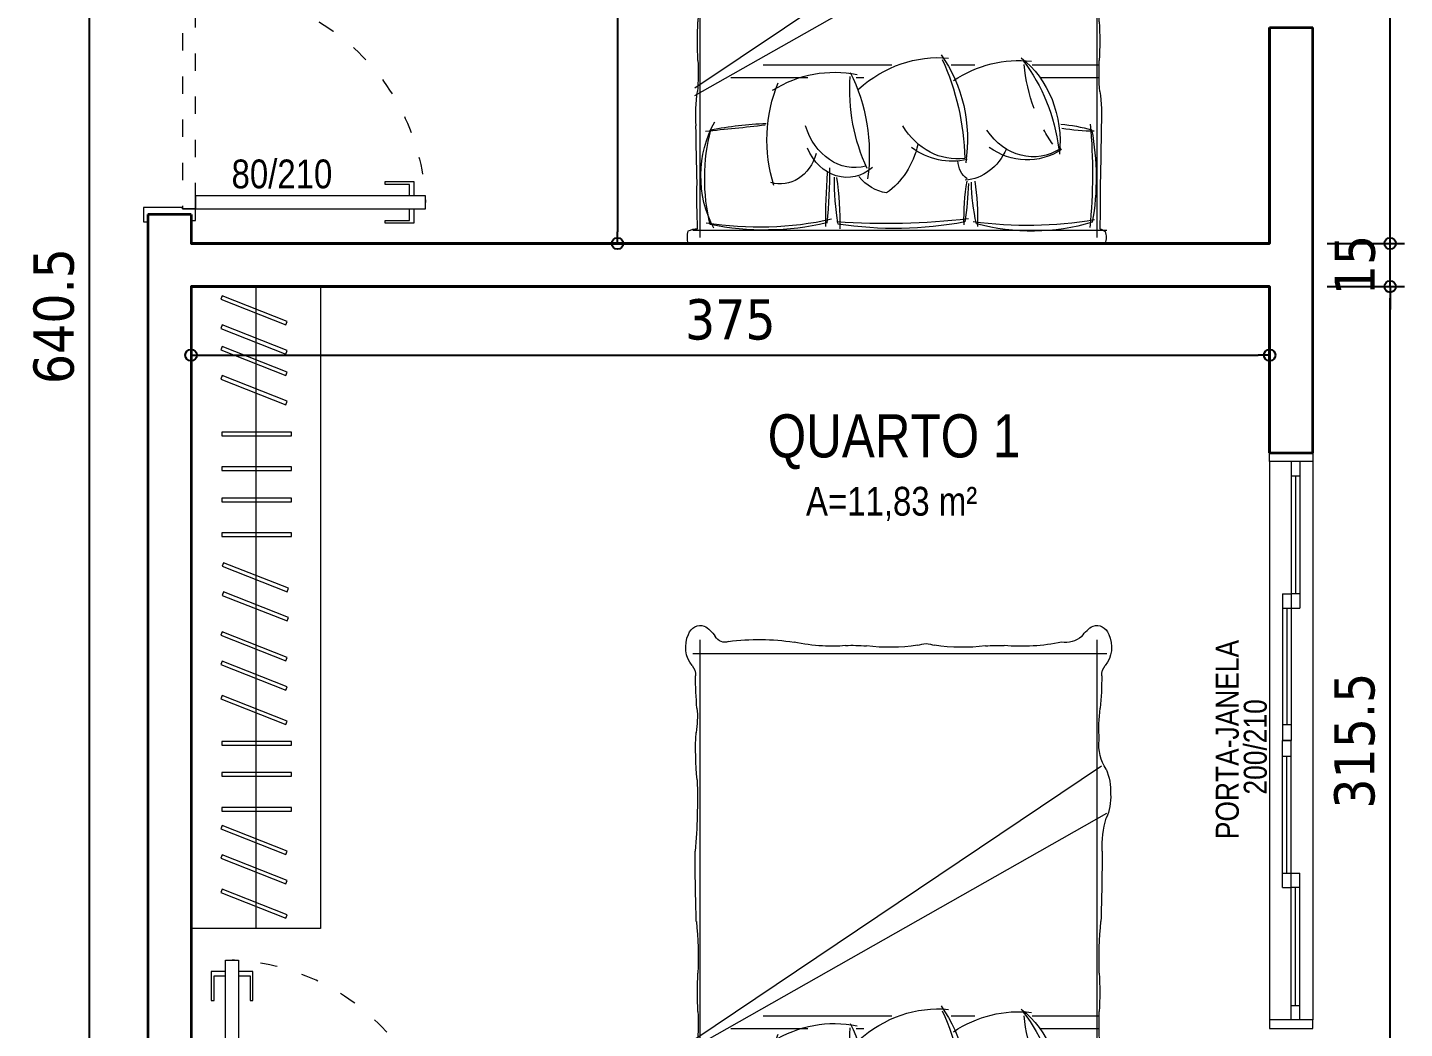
# Model space of a CAD drawing. Header units: millimetres. Extents: x 2030 to 44114, y 1520 to 18221.
# Drawn here: x 39497.4 to 39976.2, y 6553.5 to 6901.2 of the extents above; entities that cross this region are included whole.
import ezdxf
from ezdxf.enums import TextEntityAlignment as Align

# ---------------------------------------------------------------- set-up
doc = ezdxf.new("R2010")
doc.units = ezdxf.units.MM
doc.linetypes.add('ACAD_ISO03W100', pattern=[30, 12, -18])
for name, color, linetype, lineweight in [('01', 1, 'Continuous', 5), ('018 - Cotas', 244, 'Continuous', 5), ('020 - Textos', 20, 'Continuous', 5), ('030 - Esquadrias', 30, 'Continuous', 5), ('05', 5, 'Continuous', 35), ('055 - Mobilia', 55, 'Continuous', 5), ('08', 8, 'Continuous', 5)]:
    doc.layers.add(name, color=color, linetype=linetype, lineweight=lineweight)
doc.styles.add('LE2', font='tahoma.ttf')
doc.styles.add('ROMANS', font='ARIALN.TTF')
doc.dimstyles.new('000_COTA075', dxfattribs={"dimtxt": 14, "dimasz": 4, "dimexe": 5, "dimexo": 5, "dimgap": 5, "dimtad": 1, "dimdec": 1, "dimzin": 12, "dimdsep": 46, "dimtxsty": 'LE2', "dimblk": 'ORIGIN', "dimcen": 0, "dimclrd": 256, "dimclre": 256, "dimclrt": 2, "dimadec": 0, "dimazin": 0, "dimtfac": 1, "dimtdec": 1, "dimtix": 1, "dimtmove": 2, "dimatfit": 3, "dimfxl": 5, "dimtolj": 1, "dimtzin": 0, "dimarcsym": 0})

# ---------------------------------------------------------------- blocks, each defined once
blk = doc.blocks.new('camacasal')
at = {"linetype": 'Continuous'}
for p, q in [((9645.22, -537.99), (9500.32, -537.99)), ((9504.43, -540.03), (9504.43, -730.75)), ((9642.43, -540.03), (9642.43, -730.75)), ((9501.92, -542.64), (9645.86, -542.64)), ((9502.6, -589.39), (9645.86, -670.57)), ((9502.6, -592), (9643.97, -687)), ((9515.14, -595.67), (9541.84, -595.67)), ((9558.64, -595.67), (9561.35, -595.67)), ((9622.73, -595.67), (9643.13, -595.67)), ((9526.37, -600.09), (9571.09, -600.09)), ((9591.66, -600.09), (9599.94, -600.09)), ((9619.86, -600.09), (9643.14, -600.09)), ((9501.92, -725.99), (9645.86, -725.99))]:
    blk.add_line(p, q, dxfattribs=at)
for centre, major_axis, ratio, start_param, end_param in [((9505.42, -540.28), (0, 6.47), 0.842, 1.208836, 1.888697), ((9641.49, -540.07), (0, 4.89), 0.842, 4.274479, 5.150299), ((9503.47, -533.29), (0, 9.8), 0.842, 2.739883, 3.148436), ((9533.17, -561.44), (0, 33.82), 0.842, 1.003738, 2.161304), ((9718.67, -554.5), (0, 255.77), 0.842, 1.526173, 1.588451), ((9554.49, -560.47), (0, 57.59), 0.842, 1.290258, 1.869961), ((9525.67, -681.82), (-5.28, 138.12), 0.920375, -0.235032, 0.109747), ((9527.17, -654.64), (-2.37, 111.97), 0.927384, -0.22879, 0.163879), ((9761.45, -543.44), (0, 253.42), 0.842, 1.572651, 1.646389), ((9439.12, -562.3), (0, 130.95), 0.842, 4.697616, 4.844219), ((9626.95, -561.08), (0, 90.08), 0.842, 1.388063, 1.569645), ((9483.72, -545.98), (0, 82.26), 0.842, 4.530683, 4.748075), ((9569.16, -889.87), (0, 344.99), 0.842, -0.098335, 0.059287), ((9572.22, -725.69), (0, 182.51), 0.842, -0.158232, 0.129618), ((9650.18, -546.87), (0, 64.17), 0.842, 1.532854, 1.771103), ((9524.64, -561.57), (0, 86.78), 0.842, -1.538792, -1.384142), ((9652.6, -561.05), (0, 64.02), 0.842, 1.31499, 1.542654), ((9618.49, -719.22), (-1.79, 175), 0.892797, -0.159755, 0.111568), ((9546.25, -547.44), (0, 64.89), 0.842, 4.523311, 4.766895), ((9619.89, -633.03), (-0.73, 90.77), 0.895432, -0.268651, 0.232626), ((9500.7, -562.3), (0, 166.42), 0.842, 4.609301, 4.825325), ((9578.21, -560.78), (0, 75.88), 0.842, 4.491038, 4.917351), ((9642.28, -537.03), (0, 6.19), 0.842, 3.346004, 3.739523), ((9428.19, -554.5), (0, 255.77), 0.842, 4.694734, 4.757012), ((11070.52, -608), (0, 1861.91), 0.842, 1.544483, 1.555164), ((9565.21, -573.9), (0, 44.61), 0.842, 1.209558, 2.033355), ((9532.33, -574.34), (0, 15.68), 0.842, -1.240254, 0.256084), ((9571.15, -574.46), (0, 19.04), 0.842, 0.120414, 0.803586), ((9557.29, -579.82), (0, 28.1), 0.842, -1.301985, -0.528622), ((9595.56, -580.57), (0, 20.66), 0.842, -1.078621, -0.060981), ((8076.34, -608), (0, 1861.91), 0.842, -1.555164, -1.544483), ((9558.29, -585.95), (0, 21.61), 0.842, -0.208719, 1.23629), ((9555.46, -579.05), (0, 18.11), 0.842, -0.625403, 1.114255), ((9604.74, -591.79), (0, 57.37), 0.842, 1.065446, 1.643222), ((9517.48, -569.15), (0, 54.36), 0.842, 4.165301, 4.872919), ((9600.57, -567.23), (0, 7.82), 0.842, 0.525578, 1.499193), ((9593.79, -595), (0, 27.65), 0.842, -0.112388, 0.947457), ((9591.95, -597.97), (0, 31.42), 0.842, -0.202318, 0.558641), ((9559.6, -574.19), (0, 44.87), 0.842, 3.999141, 4.89617), ((9531.33, -565.11), (0, 77.33), 0.842, 4.216802, 4.680535), ((9620.19, -592.3), (0, 24.21), 0.842, -0.490653, 0.905315), ((9618.05, -597), (0, 30.01), 0.842, -0.494969, 0.54689), ((9600.48, -573.24), (0, 34.53), 0.842, 3.705792, 4.834562), ((9580.96, -562.2), (0, 57.85), 0.842, 3.967485, 4.56338), ((9660.35, -605.69), (0, 51.67), 0.842, 0.871806, 0.993983), ((9545.65, -582.4), (0, 50.79), 0.842, 1.501623, 1.737181), ((9464.69, -1449.22), (-752.97, 507.04), 0.949114, -1.071902, -1.048613), ((9524.84, -470.51), (-99.89, 56.93), 0.933708, 1.911895, 2.082379), ((9630.53, -531.08), (45.46, 27.09), 0.886413, 4.213526, 4.422493), ((9638.77, -639.87), (63.76, 22.39), 0.922185, 1.217887, 1.385918), ((9601.21, -582.4), (0, 50.79), 0.842, 4.546004, 4.781562), ((9660.35, -605.69), (0, 51.67), 0.842, 1.157122, 1.463526), ((9444.75, -597.64), (0, 70.08), 0.842, 4.656224, 4.809979), ((9551.03, -542.65), (0, 54.81), 0.842, 2.659635, 3.314294), ((9587.11, -547.79), (0, 54.75), 0.842, 2.499662, 3.220084), ((9702.11, -597.64), (0, 70.08), 0.842, 1.473207, 1.626961), ((9615.14, -546.14), (0, 55.42), 0.842, 2.634517, 3.237011), ((9614.33, -608.29), (0, 131.6), 0.842, 1.519791, 1.621802), ((9532.53, -608.29), (0, 131.6), 0.842, 4.661383, 4.763394), ((9407.83, -619.68), (0, 113.92), 0.842, 4.595979, 4.753546), ((9739.04, -619.68), (0, 113.92), 0.842, 1.529639, 1.687206), ((9669.44, -651.94), (3.95, 370), 0.450571, 1.524166, 1.590152), ((9477.42, -651.94), (-3.95, 370), 0.450571, 4.693033, 4.759019), ((9357.39, -675.45), (0, 173.51), 0.842, 4.674038, 4.817059), ((9670.18, -658.58), (0, 30.91), 0.842, 1.530165, 1.909279), ((9633.09, -676.41), (0, 16.71), 0.842, 4.666152, 5.182808), ((9631.78, -677.83), (0, 18.26), 0.842, 4.256376, 4.747939), ((9579.13, -692.86), (0, 90.6), 0.842, 1.451831, 1.633258), ((9653.67, -694.03), (0, 12.59), 0.842, 0.867029, 1.726487), ((9480.99, -704.02), (0, 26.7), 0.842, 4.598694, 4.920312), ((9680.7, -699.88), (0, 44.71), 0.842, 1.483451, 1.731891), ((9591.86, -718.16), (0, 105.73), 0.842, 1.465515, 1.571508), ((9555.01, -718.16), (0, 105.73), 0.842, 4.711678, 4.817671), ((9507.16, -728.23), (0, 9.22), 0.842, 0.799084, 2.072077), ((9498.82, -718.36), (0, 4.77), 0.842, 3.905288, 4.737599), ((9648.05, -718.36), (0, 4.77), 0.842, 1.545587, 2.377898), ((9639.7, -728.23), (0, 9.22), 0.842, 4.211108, 5.484102), ((9501.72, -724.54), (0, 12.04), 0.842, 3.555342, 4.048395), ((9512.95, -734.57), (0, 4.66), 0.842, -0.345033, 0.975018), ((9525.24, -650.78), (77.85, 21.26), 0.992056, 4.311435, 4.59512), ((9549.6, -809.75), (0, 81.16), 0.842, 0.038529, 0.184232), ((9550.19, -779.21), (0, 50.7), 0.842, -0.111538, 0.07549), ((9556.98, -636.73), (0, 92.13), 0.842, 3.115228, 3.209722), ((9570.33, -822.66), (0, 94.5), 0.842, -0.121788, 0.101566), ((9583.81, -712.73), (0, 16.75), 0.842, 2.867991, 3.081897), ((9582.13, -712.73), (0, 16.75), 0.842, 3.201289, 3.415195), ((9595.6, -822.66), (0, 94.5), 0.842, -0.101566, 0.121788), ((9608.3, -658.15), (0, 70.7), 0.842, 3.063819, 3.171686), ((9616.11, -809.76), (0, 81.25), 0.842, -0.059629, 0.088093), ((9617.55, -809.75), (0, 81.16), 0.842, -0.184232, -0.038529), ((9633.06, -735.72), (-6.32, 3.45), 0.755673, 4.460076, 5.556769), ((9645.15, -724.54), (0, 12.04), 0.842, 2.23479, 2.727844), ((9504.47, -730.42), (0, 5.37), 0.842, 2.00111, 3.439314), ((9642.4, -730.42), (0, 5.37), 0.842, 2.843871, 4.282075)]:
    blk.add_ellipse(centre, major_axis=major_axis, ratio=ratio, start_param=start_param, end_param=end_param, dxfattribs=at)
blk = doc.blocks.new('porta 80')
for points in [[(21649.07, 6754.27), (21649.07, 6834.27), (21653.57, 6834.27), (21653.57, 6754.27)], [(21644.57, 6737.77), (21647.07, 6737.77), (21647.07, 6752.77), (21645.07, 6752.77), (21645.07, 6754.27), (21649.07, 6754.27), (21649.07, 6749.77), (21649.57, 6749.77), (21649.57, 6736.27), (21644.57, 6736.27), (21644.57, 6737.77)], [(21729.57, 6737.77), (21727.07, 6737.77), (21727.07, 6752.77), (21730.07, 6752.77), (21730.07, 6754.27), (21725.07, 6754.27), (21725.07, 6749.77), (21724.57, 6749.77), (21724.57, 6736.27), (21729.57, 6736.27), (21729.57, 6737.77)]]:
    blk.add_lwpolyline(points, close=True)
for points in [[(21649.07, 6830.27), (21644.07, 6830.27), (21644.07, 6820.27), (21645.07, 6820.27), (21645.07, 6828.77), (21649.07, 6828.77)], [(21653.57, 6828.77), (21657.57, 6828.77), (21657.57, 6820.27), (21658.57, 6820.27), (21658.57, 6830.27), (21653.57, 6830.27)]]:
    blk.add_lwpolyline(points)
at = {"layer": '08', "linetype": 'ACAD_ISO03W100', "ltscale": 0.5}
blk.add_lwpolyline([(21652.07, 6754.27), (21725.07, 6754.27), (21725.07, 6749.77), (21649.07, 6749.77), (21649.07, 6754.27), (21652.07, 6754.27)], close=True, dxfattribs=at)
blk.add_arc((21648.3, 6757.5), 76.83, 357.5921, 87.7523, dxfattribs=at)
blk = doc.blocks.new('PJ-200')
at = {"layer": '030 - Esquadrias'}
for p, q in [((74001.4, -12434.79), (73807.4, -12434.79)), ((73807.4, -12439.29), (73812.4, -12439.29)), ((73812.4, -12442.29), (73812.4, -12439.29)), ((73812.4, -12439.29), (73853.4, -12439.29)), ((73812.4, -12440.79), (73853.4, -12440.79)), ((73853.4, -12439.29), (73853.4, -12442.29)), ((73853.4, -12439.29), (73858.4, -12439.29)), ((73858.4, -12442.29), (73858.4, -12439.29)), ((73955.4, -12439.29), (73950.4, -12439.29)), ((73950.4, -12442.29), (73950.4, -12439.29)), ((73996.4, -12439.29), (73955.4, -12439.29)), ((73955.4, -12439.29), (73955.4, -12442.29)), ((73996.4, -12440.79), (73955.4, -12440.79)), ((73996.4, -12442.29), (73996.4, -12439.29)), ((74001.4, -12439.29), (73996.4, -12439.29)), ((73807.4, -12442.29), (73812.4, -12442.29)), ((73812.4, -12442.29), (73853.4, -12442.29)), ((73853.4, -12442.29), (73858.4, -12442.29)), ((73853.4, -12442.29), (73858.4, -12442.29)), ((73853.4, -12445.29), (73853.4, -12442.29)), ((73853.4, -12445.29), (73858.4, -12445.29)), ((73858.4, -12445.29), (73858.4, -12442.29)), ((73858.4, -12442.29), (73898.9, -12442.29)), ((73858.4, -12443.79), (73898.9, -12443.79)), ((73858.4, -12445.29), (73898.9, -12445.29)), ((73898.9, -12442.29), (73898.9, -12445.29)), ((73898.9, -12442.29), (73904.4, -12442.29)), ((73898.9, -12445.29), (73904.4, -12445.29)), ((73904.4, -12442.29), (73904.4, -12445.29)), ((73909.9, -12442.29), (73904.4, -12442.29)), ((73904.4, -12442.29), (73904.4, -12445.29)), ((73904.4, -12445.29), (73904.4, -12442.29)), ((73904.4, -12445.29), (73904.4, -12442.29)), ((73909.9, -12445.29), (73904.4, -12445.29)), ((73909.9, -12442.29), (73909.9, -12445.29)), ((73950.4, -12442.29), (73909.9, -12442.29)), ((73950.4, -12443.79), (73909.9, -12443.79)), ((73950.4, -12445.29), (73909.9, -12445.29)), ((73955.4, -12442.29), (73950.4, -12442.29)), ((73950.4, -12445.29), (73950.4, -12442.29)), ((73955.4, -12442.29), (73950.4, -12442.29)), ((73955.4, -12445.29), (73950.4, -12445.29)), ((73955.4, -12445.29), (73955.4, -12442.29)), ((73996.4, -12442.29), (73955.4, -12442.29)), ((74001.4, -12442.29), (73996.4, -12442.29)), ((74001.4, -12449.79), (73807.4, -12449.79))]:
    blk.add_line(p, q, dxfattribs=at)
for points in [[(73804.4, -12449.79), (73804.4, -12434.79), (73807.4, -12434.79), (73807.4, -12449.79)], [(74004.4, -12449.79), (74004.4, -12434.79), (74001.4, -12434.79), (74001.4, -12449.79)]]:
    blk.add_lwpolyline(points, close=True, dxfattribs=at)
blk = doc.blocks.new('_Origin')
at = {"color": 0, "linetype": 'ByBlock', "lineweight": -2}
blk.add_line((0, 0), (-1, 0), dxfattribs=at)
blk.add_circle((0, 0), 0.5, dxfattribs=at)
blk = doc.blocks.new('*D222')
at = {"layer": '018 - Cotas', "lineweight": -2, "transparency": 16777216}
for p, q in [((39534.29, 7121.24), (39513.92, 7121.24)), ((39518.92, 7117.24), (39518.92, 6484.74)), ((39534.29, 6480.74), (39513.92, 6480.74))]:
    blk.add_line(p, q, dxfattribs=at)
at = {"layer": 'Defpoints', "color": 0, "transparency": 16777216}
for p in [(39539.29, 7121.24), (39518.92, 6480.74), (39539.29, 6480.74)]:
    blk.add_point(p, dxfattribs=at)
at = {"layer": '018 - Cotas', "lineweight": -2, "transparency": 16777216, "xscale": 4, "yscale": 4, "zscale": 4}
for p, rotation in [((39518.92, 7121.24), 90), ((39518.92, 6480.74), 270)]:
    blk.add_blockref('_Origin', p, dxfattribs=dict(at, rotation=rotation))
at = {"layer": '018 - Cotas', "color": 2, "transparency": 16777216, "insert": (39506.63, 6800.99), "char_height": 14, "attachment_point": 5, "rotation": 90, "style": 'LE2'}
blk.add_mtext('\\A1;640.5', dxfattribs=at)
blk = doc.blocks.new('*D326')
at = {"layer": '018 - Cotas', "lineweight": -2, "transparency": 16777216}
for p, q in [((39949.29, 6811.24), (39976.16, 6811.24)), ((39971.16, 6499.74), (39971.16, 6807.24)), ((39949.29, 6495.74), (39976.16, 6495.74))]:
    blk.add_line(p, q, dxfattribs=at)
at = {"layer": 'Defpoints', "color": 0, "transparency": 16777216}
for p in [(39944.29, 6811.24), (39971.16, 6811.24), (39944.29, 6495.74)]:
    blk.add_point(p, dxfattribs=at)
at = {"layer": '018 - Cotas', "lineweight": -2, "transparency": 16777216, "xscale": 4, "yscale": 4, "zscale": 4}
for p, rotation in [((39971.16, 6811.24), 90), ((39971.16, 6495.74), 270)]:
    blk.add_blockref('_Origin', p, dxfattribs=dict(at, rotation=rotation))
at = {"layer": '018 - Cotas', "color": 2, "transparency": 16777216, "insert": (39958.86, 6653.49), "char_height": 14, "attachment_point": 5, "rotation": 90, "style": 'LE2'}
blk.add_mtext('\\A1;315.5', dxfattribs=at)
blk = doc.blocks.new('*D327')
at = {"layer": '018 - Cotas', "lineweight": -2, "transparency": 16777216}
for p, q in [((39971.16, 6830.24), (39971.16, 6834.24)), ((39949.29, 6826.24), (39976.16, 6826.24)), ((39971.16, 6811.24), (39971.16, 6826.24)), ((39949.29, 6811.24), (39976.16, 6811.24)), ((39971.16, 6807.24), (39971.16, 6803.24))]:
    blk.add_line(p, q, dxfattribs=at)
at = {"layer": 'Defpoints', "color": 0, "transparency": 16777216}
for p in [(39944.29, 6826.24), (39971.16, 6826.24), (39944.29, 6811.24)]:
    blk.add_point(p, dxfattribs=at)
at = {"layer": '018 - Cotas', "lineweight": -2, "transparency": 16777216, "xscale": 4, "yscale": 4, "zscale": 4}
for p, rotation in [((39971.16, 6826.24), 270), ((39971.16, 6811.24), 90)]:
    blk.add_blockref('_Origin', p, dxfattribs=dict(at, rotation=rotation))
at = {"layer": '018 - Cotas', "color": 2, "transparency": 16777216, "insert": (39958.99, 6818.74), "char_height": 14, "attachment_point": 5, "rotation": 90, "style": 'LE2'}
blk.add_mtext('\\A1;15', dxfattribs=at)
blk = doc.blocks.new('*D328')
at = {"layer": '018 - Cotas', "lineweight": -2, "transparency": 16777216}
for p, q in [((39949.29, 7176.24), (39976.16, 7176.24)), ((39971.16, 6830.24), (39971.16, 7172.24)), ((39949.29, 6826.24), (39976.16, 6826.24))]:
    blk.add_line(p, q, dxfattribs=at)
at = {"layer": 'Defpoints', "color": 0, "transparency": 16777216}
for p in [(39944.29, 7176.24), (39971.16, 7176.24), (39944.29, 6826.24)]:
    blk.add_point(p, dxfattribs=at)
at = {"layer": '018 - Cotas', "lineweight": -2, "transparency": 16777216, "xscale": 4, "yscale": 4, "zscale": 4}
for p, rotation in [((39971.16, 7176.24), 90), ((39971.16, 6826.24), 270)]:
    blk.add_blockref('_Origin', p, dxfattribs=dict(at, rotation=rotation))
at = {"layer": '018 - Cotas', "color": 2, "transparency": 16777216, "insert": (39958.86, 7001.24), "char_height": 14, "attachment_point": 5, "rotation": 90, "style": 'LE2'}
blk.add_mtext('\\A1;350', dxfattribs=at)
blk = doc.blocks.new('*D361')
at = {"layer": '018 - Cotas', "lineweight": -2, "transparency": 16777216}
for p, q in [((39554.29, 6806.24), (39554.29, 6782.44)), ((39929.29, 6806.24), (39929.29, 6782.44)), ((39558.29, 6787.44), (39925.29, 6787.44))]:
    blk.add_line(p, q, dxfattribs=at)
at = {"layer": 'Defpoints', "color": 0, "transparency": 16777216}
for p in [(39554.29, 6811.24), (39929.29, 6811.24), (39929.29, 6787.44)]:
    blk.add_point(p, dxfattribs=at)
at = {"layer": '018 - Cotas', "lineweight": -2, "transparency": 16777216, "xscale": 4, "yscale": 4, "zscale": 4, "rotation": 180}
blk.add_blockref('_Origin', (39554.29, 6787.44), dxfattribs=at)
at = {"layer": '018 - Cotas', "lineweight": -2, "transparency": 16777216, "xscale": 4, "yscale": 4, "zscale": 4}
blk.add_blockref('_Origin', (39929.29, 6787.44), dxfattribs=at)
at = {"layer": '018 - Cotas', "color": 2, "transparency": 16777216, "insert": (39741.79, 6799.73), "char_height": 14, "attachment_point": 5, "style": 'LE2'}
blk.add_mtext('\\A1;375', dxfattribs=at)
blk = doc.blocks.new('*D364')
at = {"layer": '018 - Cotas', "lineweight": -2, "transparency": 16777216}
for p, q in [((39674.29, 7106.24), (39707.53, 7106.24)), ((39702.53, 7102.24), (39702.53, 6830.24)), ((39691.12, 6826.24), (39707.53, 6826.24))]:
    blk.add_line(p, q, dxfattribs=at)
at = {"layer": 'Defpoints', "color": 0, "transparency": 16777216}
for p in [(39669.29, 7106.24), (39686.12, 6826.24), (39702.53, 6826.24)]:
    blk.add_point(p, dxfattribs=at)
at = {"layer": '018 - Cotas', "lineweight": -2, "transparency": 16777216, "xscale": 4, "yscale": 4, "zscale": 4}
for p, rotation in [((39702.53, 7106.24), 90), ((39702.53, 6826.24), 270)]:
    blk.add_blockref('_Origin', p, dxfattribs=dict(at, rotation=rotation))
at = {"layer": '018 - Cotas', "color": 2, "transparency": 16777216, "insert": (39690.21, 6966.24), "char_height": 14, "attachment_point": 5, "rotation": 90, "style": 'LE2'}
blk.add_mtext('\\A1;280', dxfattribs=at)

msp = doc.modelspace()

# ---------------------------------------------------------------- linework, layer by layer
at = {"layer": '05'}
for p, q in [((39929.29, 6901.24), (39944.29, 6901.24)), ((39554.29, 6836.24), (39539.29, 6836.24)), ((39929.29, 6753.49), (39944.29, 6753.49))]:
    msp.add_line(p, q, dxfattribs=at)
for points in [[(39554.29, 6836.24), (39554.29, 6826.24), (39929.29, 6826.24), (39929.29, 6901.24)], [(39929.29, 6901.24), (39929.29, 6826.24)], [(39944.29, 6753.49), (39944.29, 6901.24)], [(39944.29, 6811.24), (39944.29, 6901.24)], [(39539.29, 6836.24), (39539.29, 6811.24)], [(39539.29, 6826.24), (39539.29, 6480.74), (39564.29, 6480.74)], [(39929.29, 6826.24), (39554.29, 6826.24)], [(39944.29, 6753.49), (39944.29, 6826.24)], [(39554.29, 6811.24), (39929.29, 6811.24)], [(39929.29, 6753.49), (39929.29, 6811.24), (39554.29, 6811.24), (39554.29, 6495.74), (39564.29, 6495.74)], [(39929.29, 6811.24), (39929.29, 6753.49)]]:
    msp.add_lwpolyline(points, dxfattribs=at)
at = {"layer": '055 - Mobilia'}
msp.add_line((39576.79, 6811.24), (39576.79, 6588.24), dxfattribs=at)
msp.add_lwpolyline([(39554.29, 6643.24), (39554.29, 6811.24), (39599.29, 6811.24), (39599.29, 6588.24), (39599.29, 6588.24), (39599.29, 6588.24), (39554.29, 6588.24), (39554.29, 6643.24)], dxfattribs=at)
for points in [[(39565.13, 6808.08), (39564.65, 6806.88), (39587.24, 6797.96), (39587.72, 6799.16)], [(39565.13, 6797.93), (39564.65, 6796.73), (39587.24, 6787.81), (39587.72, 6789.01)], [(39565.13, 6790.48), (39564.65, 6789.28), (39587.24, 6780.36), (39587.72, 6781.57)], [(39565.13, 6780.34), (39564.65, 6779.13), (39587.24, 6770.22), (39587.72, 6771.42)], [(39564.98, 6760.66), (39564.98, 6759.37), (39589.27, 6759.37), (39589.27, 6760.66)], [(39564.98, 6748.58), (39564.98, 6747.29), (39589.27, 6747.29), (39589.27, 6748.58)], [(39564.98, 6737.77), (39564.98, 6736.48), (39589.27, 6736.48), (39589.27, 6737.77)], [(39564.98, 6725.7), (39564.98, 6724.41), (39589.27, 6724.41), (39589.27, 6725.7)], [(39565.55, 6715.32), (39565.07, 6714.12), (39587.67, 6705.2), (39588.14, 6706.41)], [(39565.55, 6705.18), (39565.07, 6703.97), (39587.67, 6695.06), (39588.14, 6696.26)], [(39565.13, 6691.29), (39564.65, 6690.09), (39587.24, 6681.17), (39587.72, 6682.37)], [(39565.13, 6681.14), (39564.65, 6679.94), (39587.24, 6671.02), (39587.72, 6672.22)], [(39565.13, 6669.21), (39564.65, 6668.01), (39587.24, 6659.09), (39587.72, 6660.29)], [(39564.98, 6653.2), (39564.98, 6651.9), (39589.27, 6651.9), (39589.27, 6653.2)], [(39564.98, 6642.39), (39564.98, 6641.09), (39589.27, 6641.09), (39589.27, 6642.39)], [(39564.98, 6630.31), (39564.98, 6629.02), (39589.27, 6629.02), (39589.27, 6630.31)], [(39565.13, 6624), (39564.65, 6622.8), (39587.24, 6613.88), (39587.72, 6615.08)], [(39565.13, 6613.85), (39564.65, 6612.65), (39587.24, 6603.73), (39587.72, 6604.94)], [(39565.13, 6601.92), (39564.65, 6600.72), (39587.24, 6591.8), (39587.72, 6593.01)]]:
    msp.add_lwpolyline(points, close=True, dxfattribs=at)

# ---------------------------------------------------------------- block references
at = {"layer": '01', "xscale": -1, "rotation": 270}
msp.add_blockref('porta 80', (32801.52, -14810.82), dxfattribs=at)
at = {"layer": '01'}
msp.add_blockref('porta 80', (17917.23, -257.03), dxfattribs=at)
at = {"layer": '055 - Mobilia', "xscale": -1}
for name, p, rotation in [('camacasal', (30226.86, 6288.25), 180), ('PJ-200', (52379.08, -67250.9), 270), ('camacasal', (30226.86, 5957.75), 180)]:
    msp.add_blockref(name, p, dxfattribs=dict(at, rotation=rotation))

# ---------------------------------------------------------------- texts
at = {"layer": '020 - Textos', "style": 'ROMANS'}
msp.add_text('80/210', height=10, dxfattribs=at).set_placement((39568.37, 6845.39))
msp.add_text('QUARTO 1', height=15, dxfattribs=at).set_placement((39798.7, 6751.87), align=Align.CENTER)
for s, p in [('PORTA-JANELA', (39918.56, 6619.26)), ('200/210', (39928.29, 6634.76))]:
    msp.add_text(s, height=8, rotation=90, dxfattribs=at).set_placement(p)
at = {"layer": '020 - Textos', "insert": (39797.85, 6729.81), "char_height": 10, "width": 130.9131, "attachment_point": 8, "line_spacing_factor": 0.994243, "style": 'ROMANS'}
msp.add_mtext('A=11,83 m²', dxfattribs=at)

# ---------------------------------------------------------------- dimensions: what is measured, and where the dimension line sits
at = {"layer": '018 - Cotas'}
for base, p1, p2, picture, middle in [((39971.16, 7176.24), (39944.29, 6826.24), (39944.29, 7176.24), '*D328', (39958.86, 7001.24)), ((39518.92, 6480.74), (39539.29, 7121.24), (39539.29, 6480.74), '*D222', (39506.63, 6800.99)), ((39702.53, 6826.24), (39669.29, 7106.24), (39686.12, 6826.24), '*D364', (39690.21, 6966.24)), ((39971.16, 6826.24), (39944.29, 6811.24), (39944.29, 6826.24), '*D327', (39958.99, 6818.74)), ((39971.16, 6811.24), (39944.29, 6495.74), (39944.29, 6811.24), '*D326', (39958.86, 6653.49))]:
    dim = msp.add_linear_dim(base=base, p1=p1, p2=p2, angle=90, dimstyle='000_COTA075', dxfattribs=at)
    dim.commit()
    dim.dimension.update_dxf_attribs({"geometry": picture, "text_midpoint": middle})
dim = msp.add_linear_dim(base=(39929.29, 6787.44), p1=(39554.29, 6811.24), p2=(39929.29, 6811.24), dimstyle='000_COTA075', dxfattribs=at)
dim.commit()
dim.dimension.update_dxf_attribs({"geometry": '*D361', "text_midpoint": (39741.79, 6799.73)})

doc.saveas('drawing.dxf')
